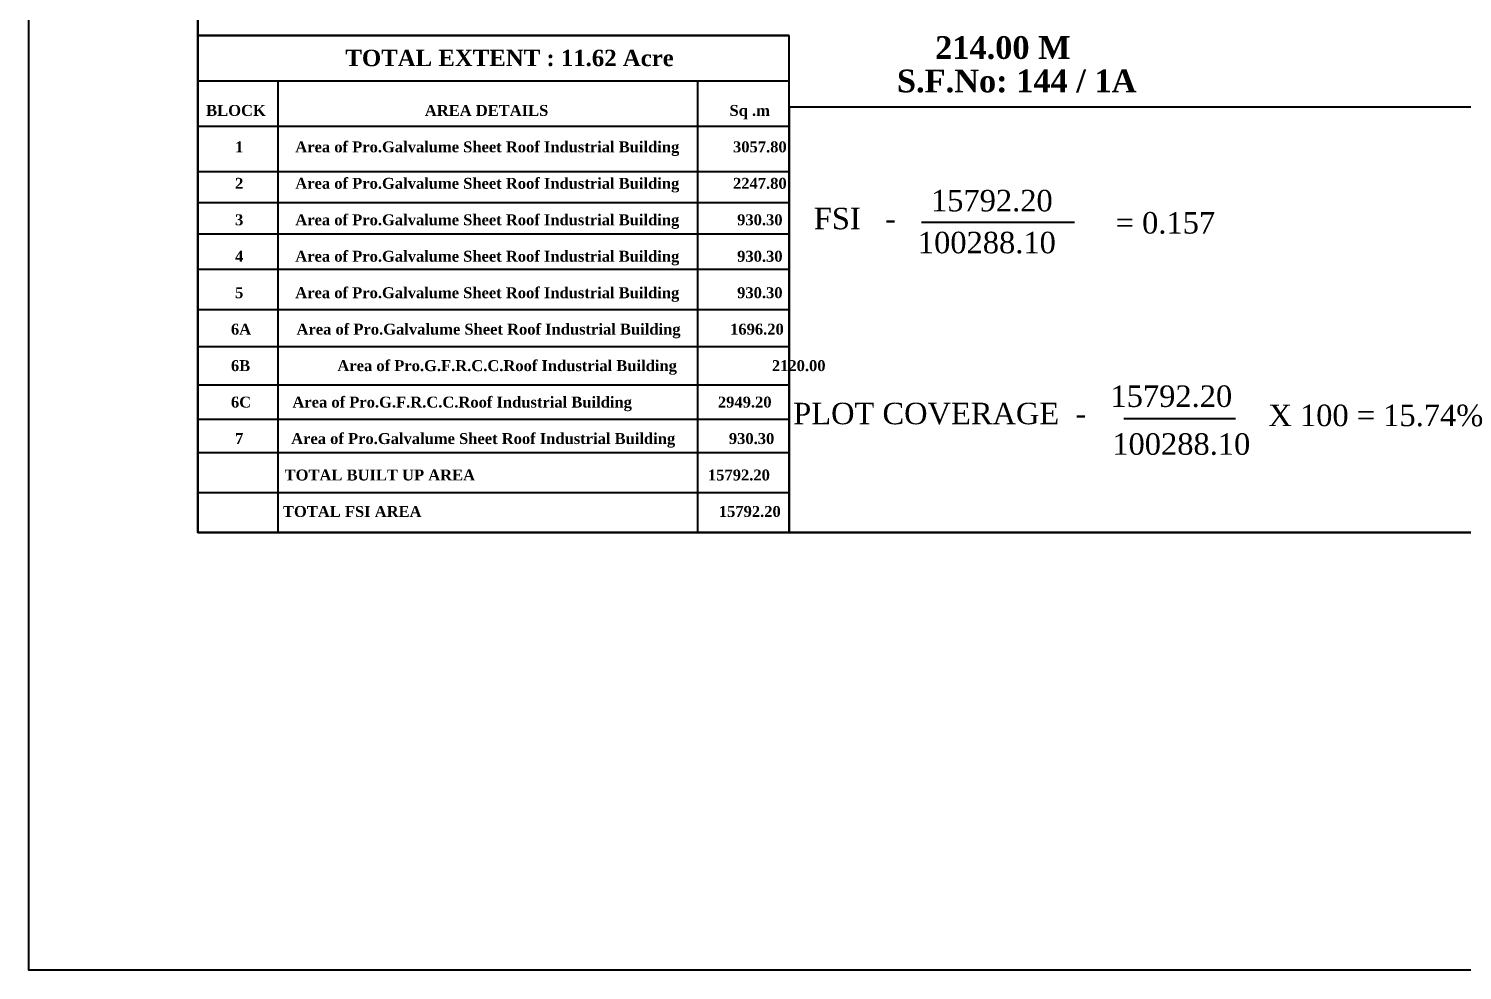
# Model space of a CAD drawing. Header units: metres. Extents: x 0 to 1012, y 0 to 496.
# Drawn here: x 0 to 212.7, y 0 to 139.7 of the extents above; entities that cross this region are included whole.
import ezdxf

# ---------------------------------------------------------------- set-up
doc = ezdxf.new("R2010")
doc.units = ezdxf.units.M
doc.header["$LTSCALE"] = 3.5
doc.header["$MEASUREMENT"] = 0
doc.layers.get('0').update_dxf_attribs({"linetype": 'CONTINUOUS'})
doc.layers.add('0 @ 1', color=7, linetype='CONTINUOUS')
doc.styles.add('Annotative', font='arial.ttf')
doc.styles.add('Arial-Bold', font='times.ttf')
doc.styles.add('RomanS', font='romans.shx')

msp = doc.modelspace()

# ---------------------------------------------------------------- linework, layer by layer
for p, q in [((25.07741, 163.21012), (25.07741, 79.49665)), ((36.94018, 131.93357), (36.94018, 64.96221)), ((99.22718, 131.93357), (99.22718, 64.96221)), ((132.42377, 110.95996), (155.12064, 110.95996)), ((162.46781, 81.84242), (179.01372, 81.84242))]:
    msp.add_line(p, q)
at = {"linetype": 'Continuous'}
for p, q in [((25.07741, 138.66797), (112.8208, 138.66797)), ((25.07741, 131.93357), (112.8208, 131.93357)), ((25.07741, 125.19916), (112.8208, 125.19916)), ((25.07741, 118.46476), (112.8208, 118.46476)), ((25.07741, 113.86064), (112.8208, 113.86064)), ((25.07741, 109.25652), (112.8208, 109.25652)), ((25.07741, 103.99322), (112.8208, 103.99322)), ((25.07741, 98.00418), (112.8208, 98.00418)), ((25.07741, 92.54949), (112.8208, 92.54949)), ((25.07741, 86.8491), (112.8208, 86.8491)), ((25.07741, 81.72712), (112.8208, 81.72712)), ((25.07741, 76.78702), (112.8208, 76.78702)), ((25.07741, 70.88171), (112.8208, 70.88171)), ((25.07741, 64.96221), (112.8208, 64.96221))]:
    msp.add_line(p, q, dxfattribs=at)
for points in [[(0.00003, 496.08482), (1012.3595, 496.08482), (1012.3595, 0.00001), (0.00003, 0.00001)], [(25.07741, 418.19092), (538.90938, 418.19092), (538.90938, 64.96221), (25.07741, 64.96221)], [(112.8208, 138.66797), (25.07741, 138.66797), (25.07741, 64.96221), (112.8208, 64.96221)], [(223.45495, 128.02891), (112.8208, 128.02891), (112.8208, 64.96221), (223.45495, 64.96221)]]:
    msp.add_lwpolyline(points, close=True)

# ---------------------------------------------------------------- texts
at = {"style": 'Arial-Bold'}
for s, height, p in [('15792.20', 3.187972, (133.8402, 112.57237)), ('FSI   -  ', 3.187972, (116.45968, 109.91736)), ('= 0.157', 3.187972, (161.23418, 109.27764)), ('100288.10', 3.187972, (131.8952, 106.35099)), ('15792.20', 3.187972, (160.4627, 83.56174)), ('PLOT COVERAGE  -', 3.1879718, (113.40269, 80.99718)), (' X 100 = 15.74%%%', 3.1879718, (182.68714, 80.71101)), ('100288.10', 3.187972, (160.73645, 76.46577))]:
    msp.add_text(s, height=height, dxfattribs=at).set_placement(p)
at = {"char_height": 3.3732864, "width": 132.1908937, "attachment_point": 1, "style": 'RomanS'}
for s, insert in [('{\\fTimes New Roman|b1|i0|c0|p18;214.00 M}', (134.44979, 138.55511)), ('{\\fTimes New Roman|b1|i0|c0|p18;S.F.No: 144 / 1A}', (128.78854, 133.59939))]:
    msp.add_mtext(s, dxfattribs=dict(at, insert=insert))
at = {"insert": (46.97808, 136.54267), "char_height": 2.4334599, "width": 83.5081594, "attachment_point": 1}
msp.add_mtext('{\\fTimes New Roman|b1|i0|c0|p18;TOTAL EXTENT : 11.62 Acre}', dxfattribs=at)
at = {"layer": '0 @ 1', "insert": (26.32483, 136.46549), "char_height": 1.62201988, "width": 186.7643504, "attachment_point": 1, "style": 'Annotative'}
msp.add_mtext('{\\fTimes New Roman|b1|i0|c0|p18;\\P\\P\\PBLOCK           ^I^I^IAREA DETAILS^I                                          Sq .m\\P^I                 ^I  \\P       1^I           Area of Pro.Galvalume Sheet Roof Industrial Building             3057.80           \\P          ^I  \\P       2^I           Area of Pro.Galvalume Sheet Roof Industrial Building             2247.80  \\P          ^I  \\P       3^I           Area of Pro.Galvalume Sheet Roof Industrial Building              930.30      \\P          ^I  \\P       4^I           Area of Pro.Galvalume Sheet Roof Industrial Building              930.30\\P\\P       5^I           Area of Pro.Galvalume Sheet Roof Industrial Building              930.30\\P\\P      6A           Area of Pro.Galvalume Sheet Roof Industrial Building            1696.20\\P    \\P      6B^I^IArea of Pro.G.F.R.C.C.Roof Industrial Building                       2120.00  \\P\\P      6C          Area of Pro.G.F.R.C.C.Roof Industrial Building^I                  2949.20              \\P                              \\P       7^I          Area of Pro.Galvalume Sheet Roof Industrial Building             930.30         \\P       ^I\\P                   TOTAL BUILT UP AREA           ^I^I^I^I     15792.20\\P\\P^I        TOTAL FSI AREA                                                                        15792.20\\P\\P\\P             }', dxfattribs=at)

doc.saveas('drawing.dxf')
